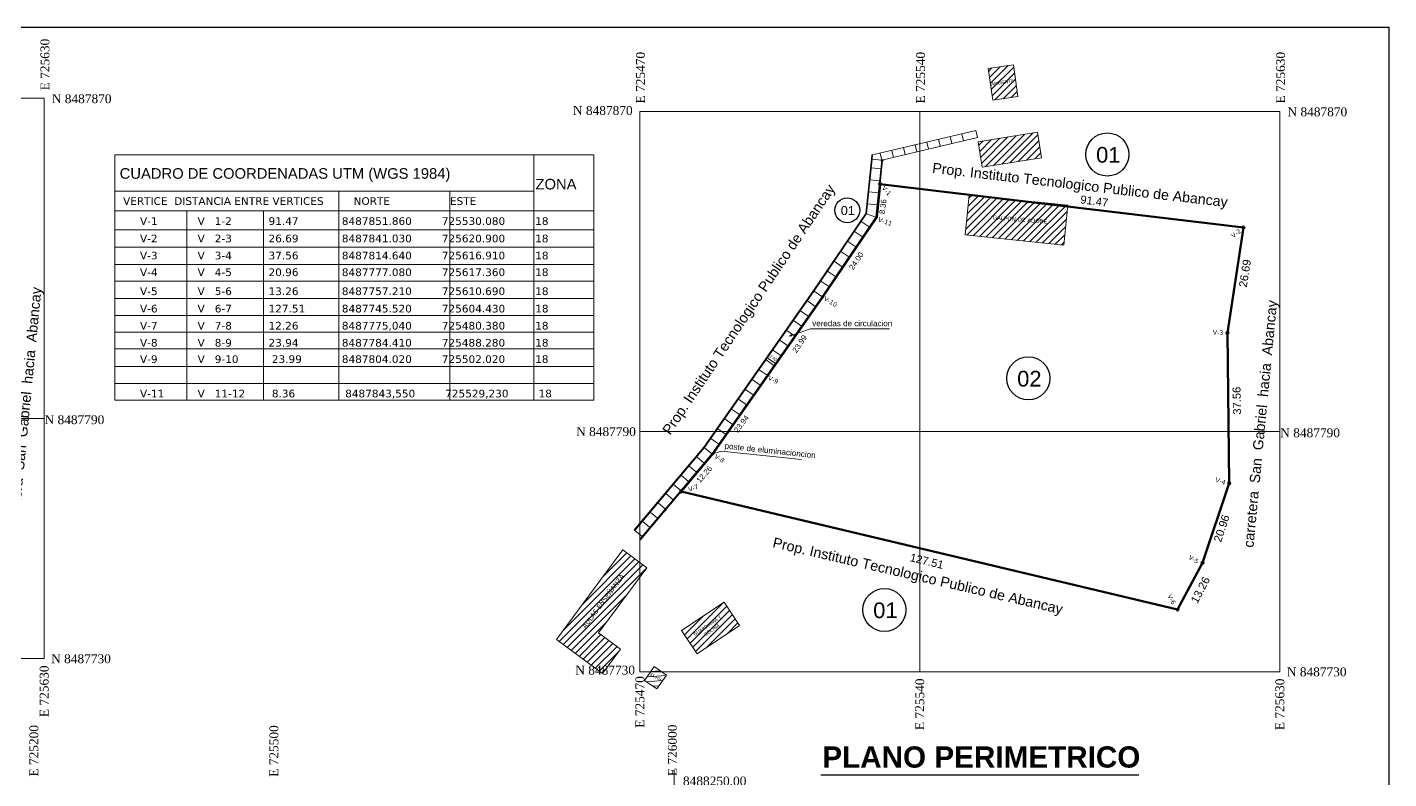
# Model space of a CAD drawing. Header units: metres. Extents: x 2572 to 5235, y 1556 to 2684.
# Drawn here: x 3908.8 to 4249.1, y 2222 to 2409.7 of the extents above; entities that cross this region are included whole.
import ezdxf

# ---------------------------------------------------------------- set-up
doc = ezdxf.new("R2010")
doc.units = ezdxf.units.M
for name, color, linetype, lineweight in [('0.09', 161, 'Continuous', 9), ('1-blanco', 7, 'Continuous', 25), ('A-ACOTACION', 7, 'Continuous', 9), ('ACERO LONG', 211, 'Continuous', 35), ('Cimientos', 1, 'Continuous', 50), ('COORD', 7, 'Continuous', 0), ('Cota de Nivel', 7, 'Continuous', 0), ('linea de piso', 140, 'Continuous', 13), ('lotes', 2, 'Continuous', 13), ('lotes-R', 7, 'Continuous', 0), ('TEXTO', 7, 'Continuous', 5)]:
    doc.layers.add(name, color=color, linetype=linetype, lineweight=lineweight)
doc.layers.add('2D Drafting - General_Pen_No__102', color=7, linetype='Continuous', lineweight=13, true_color=0xcccccc)
doc.layers.add('C-TOPO-MINR-N', color=7, linetype='Continuous', lineweight=0, true_color=0x346a34)
for name, color, linetype in [('graf-02', 4, 'Continuous'), ('GRILLA', 7, 'Continuous'), ('SOMBREADO', 7, 'Continuous')]:
    doc.layers.add(name, color=color, linetype=linetype)
doc.styles.add('2mm', font='verdana.ttf', dxfattribs={"height": 8})
doc.styles.add('L120', font='times.ttf', dxfattribs={"height": 3})
doc.styles.add('NUMERACION', font='verdana.ttf', dxfattribs={"height": 2.5})
doc.styles.get("Standard").update_dxf_attribs({"font": 'arial.ttf'})
pattern_1 = [(45, (-795026.0894, -8495492.0598), (-0.86999999854, 0.86999999854), [])]

# ---------------------------------------------------------------- blocks, each defined once
blk = doc.blocks.new('_Dot')
at = {"layer": 'graf-02', "color": 0, "lineweight": -2}
blk.add_line((-0.5, 0), (-1, 0), dxfattribs=at)
at = {"layer": 'graf-02', "color": 0, "const_width": 0.5}
blk.add_lwpolyline([(-0.25, 0, 1), (0.25, 0, 1)], format="xyb", close=True, dxfattribs=at)

msp = doc.modelspace()

# ---------------------------------------------------------------- hatches: boundary and pattern name
at = {"layer": '0.09', "lineweight": 0}
h = msp.add_hatch(dxfattribs=at)
h.set_pattern_fill('JIS_WOOD', color=256, scale=1.74)
h.set_pattern_definition([(45, (4148.9617, 2400.3315), (-0.87, 0.87), [])])
h.paths.add_polyline_path([(4148.962, 2399.413), (4150.114, 2391.497), (4156.423, 2392.415), (4155.271, 2400.332)])
h = msp.add_hatch(dxfattribs=at)
h.set_pattern_fill('JIS_WOOD', color=256, scale=1.74)
h.set_pattern_definition(pattern_1)
h.paths.add_polyline_path([(4146.472, 2381.141), (4147.477, 2374.762), (4162.294, 2377.098), (4161.289, 2383.478)])
h = msp.add_hatch(dxfattribs=at)
h.set_pattern_fill('JIS_WOOD', color=256, scale=1.74)
h.set_pattern_definition([(45, (4143.2034, 2367.7932), (-0.87, 0.87), [])])
h.paths.add_polyline_path([(4143.203, 2357.831), (4167.847, 2355.302), (4168.869, 2365.264), (4144.226, 2367.793)])
h = msp.add_hatch(dxfattribs=at)
h.set_pattern_fill('JIS_WOOD', color=256, scale=1.74)
h.set_pattern_definition(pattern_1)
h.paths.add_polyline_path([(4041.088, 2256.735), (4052.596, 2248.251), (4057.099, 2254.359), (4051.618, 2258.4), (4059.576, 2269.195), (4063.629, 2274.69), (4057.624, 2279.163), (4053.572, 2273.667)])
h = msp.add_hatch(dxfattribs=at)
h.set_pattern_fill('JIS_WOOD', color=256, scale=1.74)
h.set_pattern_definition(pattern_1)
h.paths.add_polyline_path([(4082.968, 2266.103), (4072.343, 2259.037), (4076.219, 2253.208), (4086.844, 2260.274)])

# ---------------------------------------------------------------- linework, layer by layer
for p, q in [((4063.55, 2246.224, -1928.471), (4067.597, 2246.486, -1928.471)), ((4063.765, 2247.47, -1928.471), (4068.493, 2247.777, -1928.471)), ((4064.661, 2248.762, -1928.471), (4067.032, 2248.915, -1928.471)), ((4065.148, 2245.094, -1928.471), (4066.7, 2245.195, -1928.471))]:
    msp.add_line(p, q, dxfattribs=at)
at = {"layer": '0.09', "lineweight": 0, "flags": 128}
for points, elevation in [([(4155.271, 2400.332), (4148.962, 2399.413)], -0.83), ([(4150.114, 2391.497), (4148.962, 2399.413)], -0.83), ([(4156.423, 2392.415), (4155.271, 2400.332)], -0.83), ([(4156.423, 2392.415), (4150.114, 2391.497)], -0.83), ([(4146.472, 2381.141), (4161.289, 2383.478)], -0.825), ([(4161.289, 2383.478), (4162.294, 2377.098)], -0.825), ([(4146.472, 2381.141), (4147.477, 2374.762)], -0.825), ([(4147.477, 2374.762), (4162.294, 2377.098)], -0.825), ([(4144.226, 2367.793), (4143.203, 2357.831)], -1.061), ([(4168.869, 2365.264), (4144.226, 2367.793)], -1.061), ([(4168.869, 2365.264), (4167.847, 2355.302)], -1920.963), ([(4167.847, 2355.302), (4143.203, 2357.831)], -1.061), ([(4057.624, 2279.163), (4053.572, 2273.667), (4041.088, 2256.735)], -10.583), ([(4057.624, 2279.163), (4063.629, 2274.69)], -10.583), ([(4063.629, 2274.69), (4059.576, 2269.195), (4051.618, 2258.4)], -10.583), ([(4082.968, 2266.103), (4072.343, 2259.037)], -5), ([(4086.844, 2260.274), (4082.968, 2266.103)], -5), ([(4086.844, 2260.274), (4076.219, 2253.208)], -5), ([(4041.088, 2256.735), (4052.596, 2248.251)], -10.583), ([(4057.099, 2254.359), (4051.618, 2258.4)], -10.571), ([(4076.219, 2253.208), (4072.343, 2259.037)], -5.949), ([(4057.099, 2254.359), (4052.596, 2248.251)], -10.571), ([(4065.504, 2249.976), (4063.101, 2246.515)], -8.338), ([(4065.504, 2249.976), (4068.551, 2247.861)], -8.338), ([(4066.148, 2244.4), (4063.101, 2246.515)], -8.33), ([(4068.551, 2247.861), (4066.148, 2244.4)], -8.338)]:
    msp.add_lwpolyline(points, dxfattribs=dict(at, elevation=elevation))
at = {"layer": '1-blanco', "linetype": 'Continuous', "lineweight": 5}
for p, q in [((3930.704, 2377.842), (4050.448, 2377.842)), ((3930.704, 2377.842), (3930.704, 2363.839)), ((4035.449, 2377.842), (4035.449, 2368.753)), ((3930.704, 2368.753), (4035.449, 2368.753)), ((3986.667, 2368.753), (3986.667, 2363.839)), ((4014.396, 2368.753), (4014.396, 2363.839)), ((4035.449, 2368.753), (4035.449, 2363.839)), ((4035.449, 2368.753), (4035.449, 2363.839)), ((3930.704, 2363.839), (4050.448, 2363.839)), ((3930.704, 2316.566), (3930.704, 2363.839)), ((3930.704, 2350.486), (3930.704, 2363.837)), ((3948.667, 2363.839), (3948.667, 2358.926)), ((3967.838, 2363.839), (3967.838, 2358.926)), ((3986.667, 2363.937), (3986.667, 2363.839)), ((3986.667, 2363.839), (3986.667, 2350.486)), ((4014.396, 2363.937), (4014.396, 2363.839)), ((4014.396, 2363.839), (4014.396, 2350.486)), ((4035.449, 2363.937), (4035.449, 2354.749)), ((4035.449, 2363.937), (4035.449, 2333.526)), ((4035.449, 2363.839), (4035.449, 2350.486)), ((4035.449, 2363.837), (4035.449, 2350.486)), ((3930.704, 2354.749), (3930.704, 2359.091)), ((3930.704, 2359.091), (4050.448, 2359.091)), ((3948.667, 2358.926), (3948.667, 2350.486)), ((3967.838, 2358.926), (3967.838, 2350.486)), ((3986.667, 2355.399), (3986.667, 2316.566)), ((4014.396, 2355.399), (4014.396, 2316.566)), ((4035.449, 2355.399), (4035.449, 2316.566)), ((3930.704, 2354.749), (4050.448, 2354.749)), ((3986.667, 2354.749), (3986.667, 2350.486)), ((4014.396, 2354.749), (4014.396, 2350.486)), ((3930.704, 2350.486), (4050.448, 2350.486)), ((3948.667, 2350.486), (3948.667, 2316.566)), ((3967.838, 2350.486), (3967.838, 2316.566)), ((3930.704, 2346.309), (4050.448, 2346.309)), ((3930.704, 2341.966), (4050.448, 2341.966)), ((3930.704, 2337.703), (4050.448, 2337.703)), ((3930.704, 2333.526), (4050.448, 2333.526)), ((3930.704, 2329.349), (4050.448, 2329.349)), ((3930.704, 2325.006), (4050.448, 2325.006)), ((3930.704, 2320.743), (4050.448, 2320.743)), ((3930.704, 2316.566), (4050.448, 2316.566))]:
    msp.add_line(p, q, dxfattribs=at)
at = {"layer": '1-blanco', "linetype": 'Continuous', "lineweight": 5, "flags": 128}
msp.add_lwpolyline([(4050.448, 2377.842), (4050.448, 2316.566)], dxfattribs=at)
at = {"layer": '2D Drafting - General_Pen_No__102', "color": 8, "linetype": 'Continuous', "lineweight": 0, "elevation": -1920.963, "flags": 128}
for points in [[(4120.082, 2377.832), (4145.892, 2383.976)], [(4122.361, 2376.525), (4146.308, 2382.224)], [(4139.872, 2380.692), (4139.455, 2382.444)], [(4142.79, 2381.387), (4142.373, 2383.138)], [(4145.892, 2383.976), (4146.308, 2382.224)], [(4125.279, 2377.219), (4124.863, 2378.97)], [(4128.198, 2377.914), (4127.781, 2379.665)], [(4131.116, 2378.609), (4130.7, 2380.36)], [(4134.035, 2379.303), (4133.618, 2381.054)], [(4136.953, 2379.998), (4136.536, 2381.749)], [(4119.881, 2377.832), (4119.774, 2376.788), (4118.394, 2363.236), (4105.324, 2343.974), (4091.605, 2324.324), (4077.936, 2304.823), (4060.511, 2284.155)], [(4120.082, 2377.832), (4119.973, 2376.768), (4118.588, 2363.166), (4105.489, 2343.86), (4091.769, 2324.209), (4078.095, 2304.701), (4060.664, 2284.026)], [(4122.361, 2376.525), (4120.914, 2362.32), (4107.466, 2342.5), (4093.735, 2322.833), (4079.999, 2303.236), (4061.935, 2281.81)], [(4122.562, 2376.525), (4121.108, 2362.249), (4107.63, 2342.386), (4093.899, 2322.719), (4080.157, 2303.114), (4062.087, 2281.681)], [(4120.082, 2377.832), (4119.881, 2377.832)], [(4122.361, 2376.525), (4119.973, 2376.768)], [(4122.361, 2376.525), (4121.944, 2378.276)], [(4122.139, 2374.343), (4119.751, 2374.586)], [(4121.531, 2368.374), (4119.143, 2368.617)], [(4121.835, 2371.358), (4119.447, 2371.601)], [(4121.227, 2365.389), (4118.839, 2365.632)], [(4120.916, 2362.319), (4118.585, 2363.135)], [(4117.541, 2357.349), (4115.555, 2358.696)], [(4119.226, 2359.831), (4117.24, 2361.179)], [(4115.857, 2354.866), (4113.871, 2356.214)], [(4114.172, 2352.384), (4112.186, 2353.731)], [(4110.804, 2347.419), (4108.818, 2348.767)], [(4112.488, 2349.901), (4110.502, 2351.249)], [(4109.119, 2344.936), (4107.153, 2346.314)], [(4105.716, 2339.994), (4103.783, 2341.349)], [(4107.434, 2342.454), (4105.469, 2343.831)], [(4103.999, 2337.534), (4102.061, 2338.892)], [(4102.282, 2335.074), (4100.339, 2336.436)], [(4098.861, 2330.145), (4096.895, 2331.523)], [(4100.564, 2332.615), (4098.617, 2333.979)], [(4097.139, 2327.689), (4095.173, 2329.066)], [(4095.417, 2325.232), (4093.451, 2326.609)], [(4091.973, 2320.319), (4090.008, 2321.696)], [(4093.695, 2322.775), (4091.73, 2324.153)], [(4090.251, 2317.862), (4088.286, 2319.24)], [(4086.807, 2312.949), (4084.842, 2314.326)], [(4088.529, 2315.405), (4086.564, 2316.783)], [(4085.085, 2310.492), (4083.12, 2311.87)], [(4083.363, 2308.036), (4081.398, 2309.413)], [(4078.067, 2304.668), (4079.902, 2303.121)], [(4081.641, 2305.579), (4079.676, 2306.957)], [(4076.134, 2302.375), (4077.968, 2300.828)], [(4072.266, 2297.787), (4074.101, 2296.24)], [(4074.2, 2300.081), (4076.035, 2298.534)], [(4070.332, 2295.494), (4072.167, 2293.947)], [(4066.465, 2290.907), (4068.3, 2289.36)], [(4068.399, 2293.2), (4070.233, 2291.653)], [(4064.531, 2288.613), (4066.366, 2287.066)], [(4060.664, 2284.026), (4060.511, 2284.155)], [(4060.664, 2284.026), (4062.499, 2282.479)], [(4062.597, 2286.319), (4064.432, 2284.772)], [(4061.935, 2281.81), (4062.087, 2281.681)]]:
    msp.add_lwpolyline(points, dxfattribs=at)
at = {"layer": '2D Drafting - General_Pen_No__102', "linetype": 'Continuous', "lineweight": 9, "elevation": -1920.963, "flags": 128}
msp.add_lwpolyline([(4122.361, 2376.525), (4122.562, 2376.525)], dxfattribs=at)
at = {"layer": 'A-ACOTACION', "lineweight": 30, "flags": 128}
msp.add_lwpolyline([(3728.901, 2409.734), (4249.101, 2409.734), (4249.101, 2027.234), (3728.901, 2027.234), (3728.901, 2409.734)], dxfattribs=at)
at = {"layer": 'ACERO LONG', "color": 2, "linetype": 'Continuous', "lineweight": 9}
for p, q in [((4093.916, 2327.285), (4093.888, 2327.244)), ((4095.884, 2325.911), (4095.855, 2325.87))]:
    msp.add_line(p, q, dxfattribs=at)
at = {"layer": 'C-TOPO-MINR-N', "lineweight": 5, "flags": 128}
for points, elevation in [([(3913.024, 2391.982), (3753.024, 2391.982)], 0.963), ([(3913.024, 2251.982), (3913.024, 2391.982)], 0.963), ([(3753.024, 2311.982), (3913.024, 2311.982)], 0.963), ([(3913.024, 2251.982), (3753.024, 2251.982)], 0.963), ([(4070.483, 2051.389), (4070.483, 2224.197)], 264.221)]:
    msp.add_lwpolyline(points, dxfattribs=dict(at, elevation=elevation))
for points in [[(4061.876, 2248.702), (4061.876, 2388.702)], [(4221.876, 2388.702), (4061.876, 2388.702)], [(4131.876, 2248.702), (4131.876, 2388.702)], [(4221.876, 2248.702), (4221.876, 2388.702)], [(4061.876, 2308.702), (4221.876, 2308.702)], [(4221.876, 2248.702), (4061.876, 2248.702)]]:
    msp.add_lwpolyline(points, dxfattribs=at)
at = {"layer": 'Cimientos', "color": 1, "lineweight": 5}
for centre in [(4121.955, 2370.564, 1920.963), (4212.779, 2359.729, 1920.963), (4208.781, 2333.343, 1920.963), (4072.253, 2293.739, 1920.963), (4209.231, 2295.785), (4202.566, 2275.91), (4196.304, 2264.222, 1920.963)]:
    msp.add_circle(centre, 0.4, dxfattribs=at)
at = {"layer": 'GRILLA', "color": 8}
for centre, radius in [((4178.756, 2377.943), 5.387), ((4113.755, 2363.992), 3.103), ((4159.019, 2322.015), 5.387), ((4123.036, 2264.148), 5.387)]:
    msp.add_circle(centre, radius, dxfattribs=at)
at = {"layer": 'linea de piso', "color": 4, "linetype": 'Continuous', "lineweight": 0}
msp.add_line((4093.966, 2327.006), (4095.606, 2325.861), dxfattribs=at)
at = {"layer": 'linea de piso', "color": 4, "linetype": 'Continuous', "lineweight": 0, "flags": 128}
for points in [[(4104.607, 2334.342), (4099.197, 2332.536)], [(4099.197, 2332.536), (4099.841, 2332.884), (4099.881, 2332.765), (4099.922, 2332.648), (4099.197, 2332.536)], [(4104.607, 2334.342), (4124.318, 2334.342)], [(4082.255, 2303.811), (4080.157, 2303.114)], [(4080.157, 2303.114), (4080.408, 2303.254), (4080.425, 2303.203), (4080.446, 2303.14), (4080.157, 2303.114)], [(4082.255, 2303.811), (4102.291, 2301.715)]]:
    msp.add_lwpolyline(points, dxfattribs=at)
at = {"layer": 'linea de piso', "color": 1, "linetype": 'Continuous', "lineweight": 40}
for centre in [(4122.451, 2376.422, -1920.963), (4121.108, 2362.249, -4), (4107.63, 2342.386, -4), (4093.899, 2322.719, -2.4), (4080.157, 2303.114, -4), (4068.231, 2289.12, -1920.963)]:
    msp.add_circle(centre, 0.1, dxfattribs=at)
at = {"layer": 'SOMBREADO', "color": 0, "linetype": 'Continuous', "lineweight": 50, "flags": 128}
msp.add_lwpolyline([(4093.899, 2322.719), (4080.157, 2303.114), (4072.253, 2293.739), (4072.253, 2293.739), (4196.304, 2264.222), (4196.304, 2264.222), (4196.304, 2264.222), (4202.566, 2275.91), (4209.231, 2295.785), (4208.781, 2333.343), (4212.779, 2359.729), (4212.779, 2359.729), (4212.779, 2359.729), (4121.955, 2370.564), (4121.108, 2362.249), (4107.63, 2342.386)], close=True, dxfattribs=at)
at = {"layer": 'TEXTO', "lineweight": 30, "elevation": 9341.654, "flags": 128}
msp.add_lwpolyline([(4107.154, 2222.914), (4186.63, 2222.914)], dxfattribs=at)

# ---------------------------------------------------------------- block references
at = {"layer": 'Cota de Nivel', "lineweight": 9, "xscale": 0.2, "yscale": 0.2, "zscale": 0.2}
for p, rotation in [((4093.802, 2327.121), 145.0789914194786), ((4095.77, 2325.747), 325.0789914194786)]:
    msp.add_blockref('_Dot', p, dxfattribs=dict(at, rotation=rotation))

# ---------------------------------------------------------------- texts
at = {"attachment_point": 1, "style": '2mm'}
for s, insert, char_height, width, rotation in [('{\\fArial|b0|i0|c0|p34; Prop. Instituto Tecnologico Publico de Abancay }', (4134.222, 2376.021, -1230.953), 2.53757, 78.67405, 353.3518), ('{\\fArial|b0|i0|c0|p34; Prop. Instituto Tecnologico Publico de Abancay }', (4066.814, 2308.287), 2.53757, 78.67405, 56.14625), ('{\\fArial|b0|i0|c0|p34; carretera  San  Gabriel  hacia  Abancay}', (3903.791, 2282.17, -1920), 2.53757, 78.67405, 84.48842), ('{\\fArial|b0|i0|c0|p34; carretera  San  Gabriel  hacia  Abancay}', (4212.643, 2278.89, -1920.963), 2.53757, 78.67405, 84.48842), ('{\\fArial|b0|i0|c0|p34; veredas de circulacion}', (4104.434, 2336.465), 1.44, 44.64536, 359.96923), ('{\\fArial|b0|i0|c0|p34; poste de eluminacioncion}', (4082.609, 2305.961), 1.452, 45.0174, 353.99657), ('{\\fArial|b0|i0|c0|p34; Prop. Instituto Tecnologico Publico de Abancay }', (4094.548, 2282.542, -1728.867), 2.53757, 78.67405, 346.93998)]:
    msp.add_mtext(s, dxfattribs=dict(at, insert=insert, char_height=char_height, width=width, rotation=rotation))
at = {"layer": '1-blanco', "linetype": 'Continuous', "lineweight": 9}
for s, p in [('  CUADRO DE COORDENADAS UTM (WGS 1984)', (3929.85, 2371.881, 300848.601)), ('  ZONA', (4033.777, 2369.204))]:
    msp.add_text(s, height=2.6426, rotation=0.00013, dxfattribs=at).set_placement(p)
at = {"layer": '1-blanco', "linetype": 'Continuous', "lineweight": 9, "char_height": 2.20999, "attachment_point": 5, "rotation": 90, "style": 'L120'}
for s, insert in [('\\A1;E 725630', (3913.234, 2400.413, 0.963)), ('\\A1;E 725470', (4062.086, 2397.133)), ('\\A1;E 725540', (4132.086, 2397.133)), ('\\A1;E 725630', (4222.086, 2397.133)), ('\\A1;E 725630', (3913.036, 2243.831, 0.963)), ('\\A1;E 725470', (4061.944, 2241.152)), ('\\A1;E 725540', (4131.888, 2240.583)), ('\\A1;E 725630', (4221.888, 2240.551)), ('\\A1;E 725200', (3910.464, 2228.953, 144.25)), ('\\A1;E 725500', (3970.464, 2228.89, 144.25)), ('\\A1;E 726000', (4070.061, 2229.065, 144.25))]:
    msp.add_mtext(s, dxfattribs=dict(at, insert=insert))
at = {"layer": '1-blanco', "linetype": 'Continuous', "lineweight": 9, "char_height": 2.20999, "attachment_point": 5, "style": 'L120'}
for s, insert in [('\\A1;N 8487870', (3922.4, 2391.859, 0.963)), ('\\A1;N 8487870', (4052.656, 2388.914)), ('\\A1;N 8487870', (4231.252, 2388.579)), ('\\A1;N 8487790', (3920.594, 2311.659, 0.963)), ('\\A1;N 8487790', (4053.456, 2308.68)), ('\\A1;N 8487790', (4229.446, 2308.379)), ('\\A1;N 8487730', (3922.239, 2251.931, 0.963)), ('\\A1;N 8487730', (4053.241, 2249.093)), ('\\A1;N 8487730', (4231.091, 2248.651)), ('\\A1;8488250.00', (4080.616, 2221.383, 581.287))]:
    msp.add_mtext(s, dxfattribs=dict(at, insert=insert))
at = {"layer": '1-blanco', "linetype": 'Continuous', "lineweight": 9, "insert": (3932.739, 2367.26), "char_height": 1.90981, "width": 127.64972, "attachment_point": 1, "rotation": 0.00019}
msp.add_mtext('{\\fVerdana|b0|i0|c0|p34;VERTICE  DISTANCIA ENTRE VERTICES         NORTE                  ESTE}', dxfattribs=at)
at = {"layer": '1-blanco', "linetype": 'Continuous', "lineweight": 5, "char_height": 1.909809, "width": 131.84728, "attachment_point": 1, "rotation": 0.00019}
for s, insert in [('{\\fVerdana|b0|i0|c0|p34;V-1            V   1-2           91.47             8487851.860         725530.080         18}', (3936.977, 2362.256)), ('{\\fVerdana|b0|i0|c0|p34;V-2            V   2-3           26.69             8487841.030         725620.900         18}', (3936.977, 2357.913)), ('{\\fVerdana|b0|i0|c0|p34;V-3            V   3-4           37.56             8487814.640         725616.910         18}', (3936.977, 2353.65)), ('{\\fVerdana|b0|i0|c0|p34;V-4            V   4-5           20.96             8487777.080         725617.360         18}', (3936.977, 2349.473)), ('{\\fVerdana|b0|i0|c0|p34;V-5            V   5-6           13.26             8487757.210         725610.690         18}', (3936.977, 2344.727)), ('{\\fVerdana|b0|i0|c0|p34;V-6            V   6-7           127.51           8487745.520         725604.430         18}', (3936.977, 2340.384)), ('{\\fVerdana|b0|i0|c0|p34;V-7            V   7-8           12.26             8487775,040         725480.380         18}', (3936.977, 2336.121)), ('{\\fVerdana|b0|i0|c0|p34;V-8            V   8-9           23.94             8487784.410         725488.280         18}', (3936.977, 2331.858)), ('{\\fVerdana|b0|i0|c0|p34;V-9            V   9-10          23.99            8487804.020         725502.020         18}', (3936.977, 2327.767)), ('{\\fVerdana|b0|i0|c0|p34;V-11          V   11-12        8.36               8487843,550         725529,230         18}', (3936.977, 2319.161))]:
    msp.add_mtext(s, dxfattribs=dict(at, insert=insert))
at = {"layer": '1-blanco', "linetype": 'Continuous', "lineweight": 9, "insert": (4147.26, 2224.671, 9341.654), "char_height": 5.30842, "attachment_point": 8, "rotation": 0.01446}
msp.add_mtext('{\\fArial|b1|i0|c0|p34;PLANO PERIMETRICO}', dxfattribs=at)
at = {"layer": 'ACERO LONG', "color": 0, "linetype": 'Continuous', "lineweight": 9, "char_height": 2, "attachment_point": 5}
for s, insert, rotation in [('91.47', (4175.502, 2366.293), 352.67263), ('\\A1;26.69', (4213.168, 2348.247), 80.92895), ('\\A1;37.56', (4211.127, 2316.416), 91.12594), ('\\A1;20.96', (4207.337, 2284.516), 71.67697), ('127.51', (4133.647, 2276.326), 346.50884), ('13.26', (4202.014, 2269.147), 62.43679)]:
    msp.add_mtext(s, dxfattribs=dict(at, insert=insert, rotation=rotation))
at = {"layer": 'COORD', "lineweight": 30, "attachment_point": 5}
for s, insert, char_height, width in [('\\A1;01', (4179.005, 2377.828), 3.92, 5.92081), ('\\A1;01', (4113.899, 2363.926), 2.2579, 3.41038), ('\\A1;02', (4159.268, 2321.9), 3.92, 5.92081), ('\\A1;01', (4123.285, 2264.033), 3.92, 5.92081)]:
    msp.add_mtext(s, dxfattribs=dict(at, insert=insert, char_height=char_height, width=width))
at = {"layer": 'lotes', "color": 0, "lineweight": 0, "style": 'NUMERACION'}
for s, height, rotation, p in [('AMBIENTE', 0.8129, 8.22401, (4149.761, 2395.129, 7983.78)), ('GALPON DE ADOBE', 1.01617, 355.66289, (4150.097, 2361.697, 11975.67)), ('AULAS ENSEÑANZA ', 1.2194, 53.52521, (4048.364, 2259.372, 9580.536)), ('GUARDIANIA Y', 0.81293, 34.34047, (4075.663, 2257.583, 9580.536)), ('COCINA', 0.8129, 34.34047, (4078.355, 2257.632, 9580.536)), ('SS.HH', 0.7377, 330.26041, (4064.288, 2247.878, 8694.336))]:
    msp.add_text(s, height=height, rotation=rotation, dxfattribs=at).set_placement(p)
at = {"layer": 'lotes', "color": 1, "lineweight": 5, "style": 'NUMERACION'}
for s, rotation, p in [('V-1', 311.74121, (4122.289, 2369.472, 14057.859)), ('V-11', 340.14989, (4121.36, 2361.258, 14056.259)), ('V-2', 38.2696, (4210.268, 2356.989, 14057.859)), ('V-10', 328.12948, (4107.747, 2341.631, 12139.296)), ('V-3', 356.57788, (4205.084, 2332.967, 14057.859)), ('V-9', 331.65445, (4093.86, 2321.762, 12139.296)), ('V-8', 327.67872, (4080.431, 2302.217, 12139.296)), ('V-4', 341.0373, (4205.644, 2296.224, 14057.859)), ('V-7', 20.02889, (4074.27, 2293.661, 14057.859)), ('V-5', 329.93425, (4198.922, 2276.945, 14057.859)), ('V-6', 298.13815, (4193.721, 2267.663, 14057.859))]:
    msp.add_text(s, height=1.1291, rotation=rotation, dxfattribs=at).set_placement(p)
at = {"layer": 'lotes-R', "color": 0, "linetype": 'Continuous', "lineweight": 9, "attachment_point": 5}
for s, insert, char_height, rotation in [('8.36', (4122.67, 2364.91), 1.3824, 82.94177), ('24.00', (4116.019, 2351.352), 1.3824, 55.97971), ('23.99', (4101.861, 2330.627), 1.3824, 55.97971), ('2.40', (4095.276, 2327.085), 0.72, 325.07899), ('23.94', (4087.31, 2310.638), 1.3824, 53.21411), ('12.26', (4078.015, 2298.026), 1.3824, 48.91496)]:
    msp.add_mtext(s, dxfattribs=dict(at, insert=insert, char_height=char_height, rotation=rotation))

doc.saveas('drawing.dxf')
